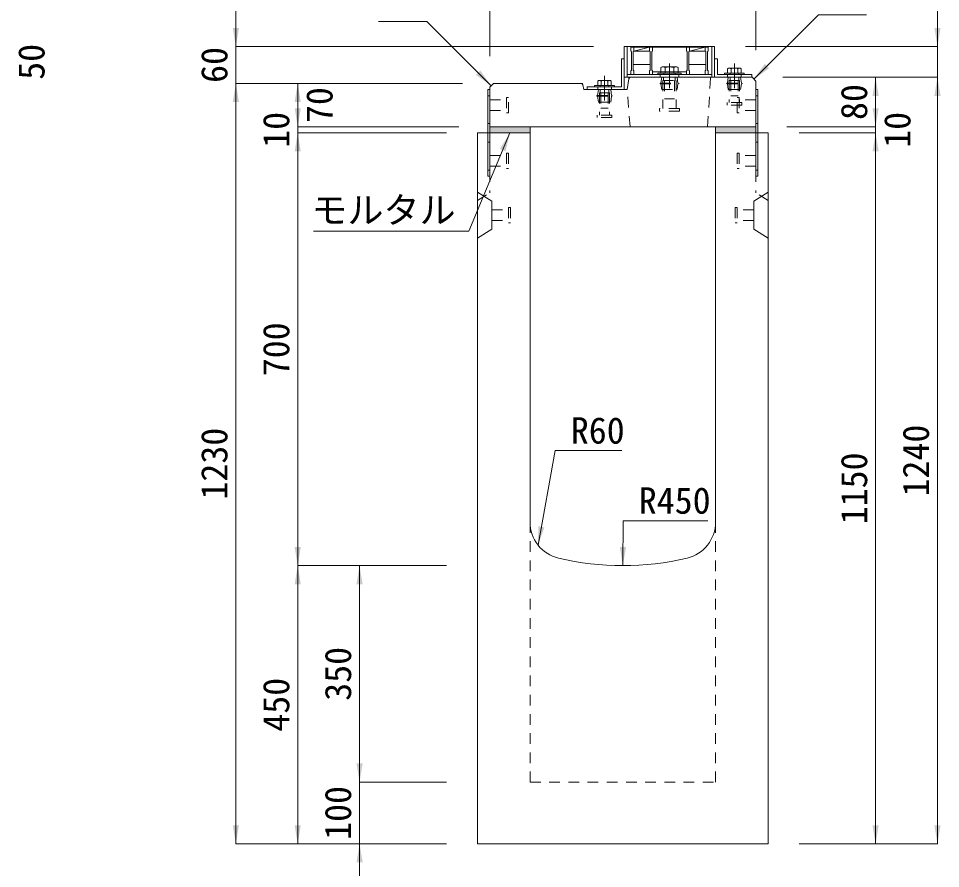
# Model space of a CAD drawing. Units: millimetres at full size. Extents: x -1934 to 78146, y -143454 to -112471.
# Drawn here: x 32648 to 34139, y -133663 to -132288 of the extents above; entities that cross this region are included whole.
import ezdxf
from ezdxf.enums import TextEntityAlignment as Align

# ---------------------------------------------------------------- set-up
doc = ezdxf.new("R2010")
doc.units = ezdxf.units.MM
doc.header["$LTSCALE"] = 23
for name, pattern in [('CHAIN', [18.5, 12, -1.5, 3.5, -1.5]), ('USER2', [1.35, 0.75, -0.6]), ('USER3', [1.35, 0.75, -0.6])]:
    doc.linetypes.add(name, pattern=pattern)
for name, color, linetype, lineweight in [('インサート', 92, 'USER2', 9), ('グレーチング', 7, 'Continuous', 9), ('ジョイント', 7, 'Continuous', 5), ('モルタル', 7, 'Continuous', 13), ('作業エリア', 11, 'Continuous', 13), ('受枠', 3, 'Continuous', 13), ('寸法線', 7, 'Continuous', 13), ('引出線', 4, 'Continuous', 13), ('本体', 2, 'Continuous', 13), ('ｲﾝｻｰﾄ', 3, 'USER3', 5)]:
    doc.layers.add(name, color=color, linetype=linetype, lineweight=lineweight)
doc.layers.add('ハッチング_モルタル', color=30, linetype='Continuous')
doc.styles.add('ＭＳ ゴシック', font='')
doc.styles.get('ＭＳ ゴシック').set_extended_font_data('MS Gothic')

# ---------------------------------------------------------------- blocks, each defined once
blk = doc.blocks.new('filled_arrow')
at = {"color": 0, "linetype": 'Continuous', "lineweight": -2}
blk.add_solid([(7.5, 1.25), (0, 0), (7.5, -1.25)], dxfattribs=at)

msp = doc.modelspace()

# ---------------------------------------------------------------- hatches: boundary and pattern name
at = {"layer": 'ハッチング_モルタル'}
for points in [[(33409.82, -132463.33), (33409.82, -132473.33), (33474.82, -132473.33), (33474.82, -132463.33)], [(33774.82, -132463.33), (33774.82, -132473.33), (33839.82, -132473.33), (33839.82, -132463.33)]]:
    msp.add_hatch(color=256, dxfattribs=at).paths.add_polyline_path(points)

# ---------------------------------------------------------------- linework, layer by layer
at = {"layer": 'インサート', "linetype": 'Continuous', "lineweight": 13}
for p, q in [((33688.33, -132366.53), (33686.47, -132367.38)), ((33686.47, -132367.38), (33686.47, -132376.53)), ((33712.32, -132366.53), (33688.33, -132366.53)), ((33712.32, -132366.53), (33714.17, -132367.38)), ((33714.17, -132367.38), (33714.17, -132376.53)), ((33795.84, -132368.53), (33794.37, -132369.38)), ((33794.37, -132369.38), (33794.37, -132376.53)), ((33795.84, -132368.53), (33814.8, -132368.53)), ((33814.8, -132368.53), (33816.27, -132369.38)), ((33816.27, -132369.38), (33816.27, -132376.53)), ((33714.17, -132376.53), (33686.47, -132376.53)), ((33794.37, -132376.53), (33816.27, -132376.53)), ((33585.84, -132388.53), (33584.37, -132389.38)), ((33584.37, -132389.38), (33584.37, -132396.53)), ((33584.37, -132396.53), (33606.27, -132396.53)), ((33585.84, -132388.53), (33604.8, -132388.53)), ((33604.8, -132388.53), (33606.27, -132389.38)), ((33606.27, -132389.38), (33606.27, -132396.53))]:
    msp.add_line(p, q, dxfattribs=at)
at = {"layer": 'インサート', "linetype": 'Continuous', "lineweight": 5}
for p, q in [((33693.4, -132367.38), (33693.4, -132376.53)), ((33707.25, -132367.38), (33707.25, -132376.53)), ((33799.85, -132369.38), (33799.85, -132376.53)), ((33810.8, -132369.38), (33810.8, -132376.53)), ((33589.85, -132389.38), (33589.85, -132396.53)), ((33600.8, -132389.38), (33600.8, -132396.53))]:
    msp.add_line(p, q, dxfattribs=at)
at = {"layer": 'インサート', "linetype": 'Continuous'}
for p, q in [((33719.32, -132376.53), (33681.32, -132376.53)), ((33681.32, -132376.53), (33681.32, -132378.83)), ((33719.32, -132378.83), (33681.32, -132378.83)), ((33719.32, -132376.53), (33719.32, -132378.83)), ((33789.32, -132376.53), (33821.32, -132376.53)), ((33789.32, -132376.53), (33789.32, -132378.83)), ((33789.32, -132378.83), (33821.32, -132378.83)), ((33821.32, -132376.53), (33821.32, -132378.83)), ((33579.32, -132396.53), (33611.32, -132396.53)), ((33579.32, -132396.53), (33579.32, -132398.83)), ((33579.32, -132398.83), (33611.32, -132398.83)), ((33611.32, -132396.53), (33611.32, -132398.83))]:
    msp.add_line(p, q, dxfattribs=at)
at = {"layer": 'インサート'}
for p, q in [((33686.57, -132392.58), (33687.82, -132383.33)), ((33687.82, -132383.33), (33712.82, -132383.33)), ((33690.87, -132383.33), (33690.87, -132388.33)), ((33691.32, -132376.53), (33691.32, -132378.83)), ((33709.32, -132376.53), (33709.32, -132378.83)), ((33709.77, -132383.33), (33709.77, -132388.33)), ((33714.07, -132392.58), (33712.82, -132383.33)), ((33794.07, -132392.58), (33795.32, -132383.33)), ((33795.32, -132383.33), (33815.32, -132383.33)), ((33798.2, -132383.33), (33798.2, -132388.33)), ((33798.32, -132376.53), (33798.32, -132378.83)), ((33812.32, -132376.53), (33812.32, -132378.83)), ((33812.45, -132383.33), (33812.45, -132388.33)), ((33816.57, -132392.58), (33815.32, -132383.33)), ((33588.32, -132396.53), (33588.32, -132398.83)), ((33602.32, -132396.53), (33602.32, -132398.83)), ((33685.32, -132392.58), (33715.32, -132392.58)), ((33685.32, -132392.58), (33685.32, -132394.08)), ((33685.32, -132394.08), (33715.32, -132394.08)), ((33686.57, -132394.08), (33687.82, -132403.33)), ((33689.42, -132388.33), (33711.22, -132388.33)), ((33689.42, -132388.33), (33689.42, -132433.83)), ((33692.32, -132388.33), (33692.32, -132418.33)), ((33708.32, -132388.33), (33708.32, -132418.33)), ((33711.22, -132388.33), (33711.22, -132433.83)), ((33714.07, -132394.08), (33712.82, -132403.33)), ((33715.32, -132392.58), (33715.32, -132394.08)), ((33792.82, -132392.58), (33817.82, -132392.58)), ((33792.82, -132392.58), (33792.82, -132394.08)), ((33792.82, -132394.08), (33817.82, -132394.08)), ((33794.07, -132394.08), (33795.32, -132403.33)), ((33797.07, -132388.33), (33813.57, -132388.33)), ((33797.07, -132388.33), (33797.07, -132424.33)), ((33799.32, -132388.33), (33799.32, -132413.33)), ((33811.32, -132388.33), (33811.32, -132413.33)), ((33813.57, -132388.33), (33813.57, -132424.33)), ((33816.57, -132394.08), (33815.32, -132403.33)), ((33817.82, -132392.58), (33817.82, -132394.08)), ((33439.82, -132415.83), (33436.82, -132415.83)), ((33436.82, -132415.83), (33436.82, -132440.83)), ((33439.82, -132440.83), (33439.82, -132415.83)), ((33582.82, -132412.58), (33607.82, -132412.58)), ((33582.82, -132412.58), (33582.82, -132414.08)), ((33582.82, -132414.08), (33607.82, -132414.08)), ((33584.07, -132412.58), (33585.32, -132403.33)), ((33584.07, -132414.08), (33585.32, -132423.33)), ((33585.32, -132403.33), (33605.32, -132403.33)), ((33587.07, -132408.33), (33603.57, -132408.33)), ((33587.07, -132408.33), (33587.07, -132444.33)), ((33588.2, -132403.33), (33588.2, -132408.33)), ((33589.32, -132408.33), (33589.32, -132433.33)), ((33601.32, -132408.33), (33601.32, -132433.33)), ((33602.45, -132403.33), (33602.45, -132408.33)), ((33603.57, -132408.33), (33603.57, -132444.33)), ((33606.57, -132412.58), (33605.32, -132403.33)), ((33606.57, -132414.08), (33605.32, -132423.33)), ((33607.82, -132412.58), (33607.82, -132414.08)), ((33687.82, -132403.33), (33712.82, -132403.33)), ((33795.32, -132403.33), (33815.32, -132403.33)), ((33799.32, -132413.33), (33811.32, -132413.33)), ((33809.82, -132415.83), (33812.82, -132415.83)), ((33809.82, -132440.83), (33809.82, -132415.83)), ((33812.82, -132415.83), (33812.82, -132440.83)), ((33409.82, -132419.83), (33436.82, -132419.83)), ((33409.82, -132419.83), (33409.82, -132436.83)), ((33585.32, -132423.33), (33605.32, -132423.33)), ((33692.32, -132418.33), (33708.32, -132418.33)), ((33793.32, -132428.33), (33793.32, -132424.33)), ((33817.32, -132424.33), (33793.32, -132424.33)), ((33817.32, -132428.33), (33793.32, -132428.33)), ((33839.82, -132419.83), (33812.82, -132419.83)), ((33817.32, -132424.33), (33817.32, -132428.33)), ((33839.82, -132419.83), (33839.82, -132436.83)), ((33409.82, -132436.83), (33436.82, -132436.83)), ((33436.82, -132440.83), (33439.82, -132440.83)), ((33583.32, -132448.33), (33583.32, -132444.33)), ((33607.32, -132444.33), (33583.32, -132444.33)), ((33589.32, -132433.33), (33601.32, -132433.33)), ((33607.32, -132444.33), (33607.32, -132448.33)), ((33684.32, -132438.33), (33684.32, -132433.83)), ((33716.32, -132433.83), (33684.32, -132433.83)), ((33716.32, -132438.33), (33684.32, -132438.33)), ((33716.32, -132433.83), (33716.32, -132438.33)), ((33812.82, -132440.83), (33809.82, -132440.83)), ((33839.82, -132436.83), (33812.82, -132436.83)), ((33607.32, -132448.33), (33583.32, -132448.33))]:
    msp.add_line(p, q, dxfattribs=at)
at = {"layer": 'インサート', "linetype": 'Continuous', "lineweight": 5}
for centre, radius, start, end in [((33689.93, -132374.04), 7.5, 62.50883, 117.49117), ((33700.32, -132395.27), 28.73, 76.05376, 103.94624), ((33710.71, -132374.04), 7.5, 62.50883, 117.49117), ((33797.11, -132373.38), 4.85, 55.61575, 124.38425), ((33805.32, -132386.65), 18.12, 72.41205, 107.58795), ((33813.53, -132373.38), 4.85, 55.61575, 124.38425), ((33587.11, -132393.38), 4.85, 55.61575, 124.38425), ((33595.32, -132406.65), 18.12, 72.41205, 107.58795), ((33603.53, -132393.38), 4.85, 55.61575, 124.38425)]:
    msp.add_arc(centre, radius, start, end, dxfattribs=at)
at = {"layer": 'グレーチング'}
for p, q in [((33637.82, -132334.83), (33637.82, -132340.83)), ((33637.82, -132334.83), (33762.82, -132334.83)), ((33637.82, -132340.83), (33638.82, -132341.83)), ((33642.82, -132340.83), (33641.82, -132341.83)), ((33642.82, -132334.83), (33642.82, -132340.83)), ((33642.82, -132340.83), (33667.82, -132334.83)), ((33642.82, -132340.83), (33667.82, -132340.83)), ((33667.82, -132334.83), (33667.82, -132340.83)), ((33667.82, -132340.83), (33668.82, -132341.83)), ((33672.82, -132340.83), (33671.82, -132341.83)), ((33672.82, -132334.83), (33672.82, -132340.83)), ((33727.82, -132334.83), (33727.82, -132340.83)), ((33727.82, -132340.83), (33728.82, -132341.83)), ((33732.82, -132340.83), (33731.82, -132341.83)), ((33732.82, -132340.83), (33757.82, -132334.83)), ((33732.82, -132334.83), (33732.82, -132340.83)), ((33732.82, -132340.83), (33757.82, -132340.83)), ((33757.82, -132334.83), (33757.82, -132340.83)), ((33757.82, -132340.83), (33758.82, -132341.83)), ((33762.82, -132340.83), (33761.82, -132341.83)), ((33762.82, -132334.83), (33762.82, -132340.83)), ((33638.82, -132341.83), (33638.82, -132371.83)), ((33641.82, -132341.83), (33641.82, -132371.83)), ((33668.82, -132341.83), (33668.82, -132371.83)), ((33671.82, -132341.83), (33671.82, -132371.83)), ((33728.82, -132341.83), (33728.82, -132371.83)), ((33731.82, -132341.83), (33731.82, -132371.83)), ((33758.82, -132341.83), (33758.82, -132371.83)), ((33761.82, -132341.83), (33761.82, -132371.83)), ((33668.82, -132362.83), (33641.82, -132362.83)), ((33758.82, -132362.83), (33731.82, -132362.83)), ((33637.82, -132372.83), (33638.82, -132371.83)), ((33637.82, -132378.83), (33637.82, -132372.83)), ((33637.82, -132378.83), (33642.82, -132378.83)), ((33642.82, -132372.83), (33641.82, -132371.83)), ((33642.82, -132378.83), (33642.82, -132372.83)), ((33667.82, -132372.83), (33668.82, -132371.83)), ((33667.82, -132378.83), (33667.82, -132372.83)), ((33667.82, -132378.83), (33672.82, -132378.83)), ((33672.82, -132372.83), (33671.82, -132371.83)), ((33672.82, -132378.83), (33672.82, -132372.83)), ((33727.82, -132374.33), (33672.82, -132374.33)), ((33727.82, -132372.83), (33728.82, -132371.83)), ((33727.82, -132378.83), (33727.82, -132372.83)), ((33727.82, -132378.83), (33732.82, -132378.83)), ((33732.82, -132372.83), (33731.82, -132371.83)), ((33732.82, -132378.83), (33732.82, -132372.83)), ((33757.82, -132372.83), (33758.82, -132371.83)), ((33757.82, -132378.83), (33757.82, -132372.83)), ((33757.82, -132378.83), (33762.82, -132378.83)), ((33762.82, -132372.83), (33761.82, -132371.83)), ((33762.82, -132378.83), (33762.82, -132372.83))]:
    msp.add_line(p, q, dxfattribs=at)
at = {"layer": 'ジョイント'}
for p, q in [((33406.62, -132403.33), (33409.82, -132403.33)), ((33406.62, -132403.33), (33406.62, -132543.33)), ((33409.82, -132403.33), (33409.82, -132543.33)), ((33839.82, -132403.33), (33843.02, -132403.33)), ((33839.82, -132403.33), (33839.82, -132543.33)), ((33843.02, -132403.33), (33843.02, -132543.33)), ((33406.62, -132543.33), (33409.82, -132543.33)), ((33839.82, -132543.33), (33843.02, -132543.33))]:
    msp.add_line(p, q, dxfattribs=at)
at = {"layer": 'ジョイント', "linetype": 'USER2'}
for p, q in [((33406.62, -132413.33), (33409.82, -132413.33)), ((33839.82, -132413.33), (33843.02, -132413.33)), ((33406.62, -132458.33), (33409.82, -132458.33)), ((33839.82, -132458.33), (33843.02, -132458.33)), ((33406.62, -132488.33), (33409.82, -132488.33)), ((33839.82, -132488.33), (33843.02, -132488.33)), ((33406.62, -132533.33), (33409.82, -132533.33)), ((33839.82, -132533.33), (33843.02, -132533.33))]:
    msp.add_line(p, q, dxfattribs=at)
at = {"layer": 'モルタル'}
for points in [[(33409.82, -132463.33), (33474.82, -132463.33), (33474.82, -132473.33), (33409.82, -132473.33)], [(33774.82, -132463.33), (33839.82, -132463.33), (33839.82, -132473.33), (33774.82, -132473.33)]]:
    msp.add_lwpolyline(points, close=True, dxfattribs=at)
at = {"layer": '作業エリア'}
for p, q in [((33634.44, -132385.89), (33634.82, -132383.33)), ((33634.82, -132383.33), (33637.41, -132383.33)), ((33557.36, -132393.33), (33559.82, -132393.33)), ((33559.82, -132393.33), (33560.3, -132395.75))]:
    msp.add_line(p, q, dxfattribs=at)
at = {"layer": '受枠'}
for p, q in [((33627.32, -132333.33), (33773.32, -132333.33)), ((33627.32, -132333.33), (33627.32, -132383.33)), ((33631.82, -132333.33), (33631.82, -132383.33)), ((33768.82, -132333.33), (33768.82, -132383.33)), ((33773.32, -132333.33), (33773.32, -132383.33)), ((33622.82, -132398.83), (33622.82, -132353.33)), ((33622.82, -132353.33), (33627.32, -132353.33)), ((33627.32, -132353.33), (33627.32, -132403.33)), ((33777.82, -132353.33), (33773.32, -132353.33)), ((33777.82, -132378.83), (33777.82, -132353.33)), ((33627.32, -132383.33), (33773.32, -132383.33)), ((33631.82, -132378.83), (33768.82, -132378.83)), ((33773.32, -132383.33), (33833.32, -132383.33)), ((33833.32, -132378.83), (33777.82, -132378.83)), ((33833.32, -132383.33), (33833.32, -132378.83)), ((33567.32, -132403.33), (33567.32, -132398.83)), ((33567.32, -132398.83), (33622.82, -132398.83)), ((33627.32, -132403.33), (33567.32, -132403.33))]:
    msp.add_line(p, q, dxfattribs=at)
at = {"layer": '受枠', "linetype": 'CHAIN'}
for p, q in [((33700.32, -132361.08), (33700.32, -132401.08)), ((33805.32, -132361.08), (33805.32, -132401.08)), ((33595.32, -132381.08), (33595.32, -132421.08))]:
    msp.add_line(p, q, dxfattribs=at)
at = {"layer": '受枠', "linetype": 'USER2'}
for p, q in [((33685.32, -132378.83), (33685.32, -132383.33)), ((33715.32, -132378.83), (33715.32, -132383.33)), ((33794.32, -132378.83), (33794.32, -132383.33)), ((33816.32, -132378.83), (33816.32, -132383.33)), ((33584.32, -132398.83), (33584.32, -132403.33)), ((33606.32, -132398.83), (33606.32, -132403.33))]:
    msp.add_line(p, q, dxfattribs=at)
at = {"layer": '寸法線'}
for p, q in [((33409.82, -132349.33), (33409.82, -132092.24)), ((33839.82, -132339.33), (33839.82, -132092.24)), ((33839.82, -132339.33), (33839.82, -132186.88)), ((32999.26, -132453.33), (32999.26, -132273.33)), ((34133.58, -132443.33), (34133.58, -132273.33)), ((33577.32, -132333.33), (32999.26, -132333.33)), ((33823.32, -132333.33), (34133.58, -132333.33)), ((33883.82, -132383.33), (34033.58, -132383.33)), ((33883.82, -132383.33), (34133.58, -132383.33)), ((33883.82, -132383.33), (34133.58, -132383.33)), ((34033.58, -132463.33), (34033.58, -132383.33)), ((34133.58, -133623.33), (34133.58, -132383.33)), ((32999.26, -133623.33), (32999.26, -132393.33)), ((33365.82, -132393.33), (32999.26, -132393.33)), ((33365.82, -132393.33), (32999.26, -132393.33)), ((33099.26, -132463.33), (33099.26, -132393.33)), ((33365.82, -132393.33), (33099.26, -132393.33)), ((33099.26, -132533.33), (33099.26, -132403.33)), ((34033.58, -132403.33), (34033.58, -132533.33)), ((33359.82, -132463.33), (33099.26, -132463.33)), ((33359.82, -132463.33), (33099.26, -132463.33)), ((33099.26, -132473.33), (33099.26, -133173.34)), ((33339.82, -132473.33), (33099.26, -132473.33)), ((33339.82, -132473.33), (33099.26, -132473.33)), ((33889.82, -132463.33), (34033.58, -132463.33)), ((33889.82, -132463.33), (34033.58, -132463.33)), ((33909.82, -132473.33), (34033.58, -132473.33)), ((33909.82, -132473.33), (34033.58, -132473.33)), ((34033.58, -133623.33), (34033.58, -132473.33)), ((33339.82, -133173.34), (33099.26, -133173.34)), ((33099.26, -133623.33), (33099.26, -133173.34)), ((33339.82, -133173.34), (33099.26, -133173.34)), ((33199.26, -133173.34), (33199.26, -133523.33)), ((33339.82, -133173.34), (33199.26, -133173.34)), ((33199.26, -133463.33), (33199.26, -133683.33)), ((33339.82, -133523.33), (33199.26, -133523.33)), ((33339.82, -133523.33), (33199.26, -133523.33)), ((33339.82, -133623.33), (32999.26, -133623.33)), ((33339.82, -133623.33), (33099.26, -133623.33)), ((33339.82, -133623.33), (33199.26, -133623.33)), ((33909.82, -133623.33), (34033.58, -133623.33)), ((33909.82, -133623.33), (34133.58, -133623.33))]:
    msp.add_line(p, q, dxfattribs=at)
at = {"layer": '引出線'}
for points in [[(33412.1, -132397.05), (33307.94, -132292.89), (33229.94, -132292.89)], [(33836.82, -132386.33), (33940.99, -132282.17), (34018.98, -132282.17)], [(33442.32, -132473.33), (33375.92, -132632.28), (33125.01, -132632.28)], [(33487.75, -133140.02), (33515.74, -132987.24), (33623.43, -132987.24)], [(33624.82, -133173.34), (33625.61, -133100.62), (33762.54, -133100.62)]]:
    msp.add_lwpolyline(points, dxfattribs=at)
at = {"layer": '本体'}
for p, q in [((33634.44, -132385.89), (33631.82, -132403.33)), ((33637.41, -132383.33), (33833.82, -132383.33)), ((33833.82, -132383.33), (33839.82, -132389.33)), ((33409.82, -132399.33), (33415.82, -132393.33)), ((33409.82, -132399.33), (33409.82, -132463.33)), ((33415.82, -132393.33), (33557.36, -132393.33)), ((33560.3, -132395.75), (33561.82, -132403.33)), ((33839.82, -132389.33), (33839.82, -132463.33)), ((33561.82, -132403.33), (33631.82, -132403.33)), ((33409.82, -132463.33), (33839.82, -132463.33)), ((33409.82, -132473.33), (33474.82, -132473.33)), ((33774.82, -132473.33), (33839.82, -132473.33))]:
    msp.add_line(p, q, dxfattribs=at)
at = {"layer": '本体', "linetype": 'USER2', "lineweight": 15}
for p, q in [((33761.82, -132463.33), (33766.82, -132383.33)), ((33636.82, -132463.33), (33631.82, -132403.33))]:
    msp.add_line(p, q, dxfattribs=at)
at = {"layer": '本体', "lineweight": 20}
for p, q in [((33389.82, -132473.33), (33389.82, -133623.33)), ((33474.82, -132473.33), (33389.82, -132473.33)), ((33474.82, -133102.81), (33474.82, -132473.33)), ((33774.82, -133102.81), (33774.82, -132473.33)), ((33859.82, -132473.33), (33774.82, -132473.33)), ((33859.82, -133623.33), (33859.82, -132473.33)), ((33389.82, -133623.33), (33859.82, -133623.33))]:
    msp.add_line(p, q, dxfattribs=at)
at = {"layer": '本体', "linetype": 'USER3', "lineweight": 5}
for p, q in [((33409.82, -132473.33), (33409.82, -132570.34)), ((33839.82, -132473.33), (33839.82, -132570.34)), ((33389.82, -132582.84), (33409.82, -132570.34)), ((33859.82, -132582.84), (33839.82, -132570.34))]:
    msp.add_line(p, q, dxfattribs=at)
at = {"layer": '本体', "lineweight": 5}
for p, q in [((33389.82, -132569.34), (33413.02, -132583.84)), ((33859.82, -132569.34), (33836.62, -132583.84)), ((33413.02, -132583.84), (33413.02, -132628.84)), ((33836.62, -132583.84), (33836.62, -132628.84)), ((33389.82, -132643.34), (33413.02, -132628.84)), ((33859.82, -132643.34), (33836.62, -132628.84))]:
    msp.add_line(p, q, dxfattribs=at)
at = {"layer": '本体', "linetype": 'USER3', "lineweight": 9}
for p, q in [((33474.82, -133102.81), (33474.82, -133523.33)), ((33774.82, -133102.81), (33774.82, -133523.33)), ((33474.82, -133523.33), (33774.82, -133523.33))]:
    msp.add_line(p, q, dxfattribs=at)
at = {"layer": '本体'}
for centre, start, end in [((33637.41, -132386.33), 90, 171.46923), ((33557.36, -132396.33), 11.30993, 90)]:
    msp.add_arc(centre, 3, start, end, dxfattribs=at)
at = {"layer": '本体', "lineweight": 20}
for centre, radius, start, end in [((33534.82, -133102.81), 60, 180, 256.65776), ((33714.82, -133102.81), 60, 283.34229, 0), ((33624.82, -132723.34), 450, 256.65776, 283.34229)]:
    msp.add_arc(centre, radius, start, end, dxfattribs=at)
at = {"layer": 'ｲﾝｻｰﾄ'}
for p, q in [((33409.82, -132509.83), (33436.82, -132509.83)), ((33436.82, -132505.84), (33436.82, -132530.83)), ((33436.82, -132505.84), (33439.83, -132505.84)), ((33439.83, -132505.84), (33439.83, -132530.83)), ((33809.82, -132505.84), (33809.82, -132530.83)), ((33812.82, -132505.84), (33809.82, -132505.84)), ((33812.82, -132505.84), (33812.82, -132530.83)), ((33839.82, -132509.83), (33812.82, -132509.83)), ((33409.82, -132526.84), (33436.82, -132526.84)), ((33436.82, -132530.83), (33439.83, -132530.83)), ((33812.82, -132530.83), (33809.82, -132530.83)), ((33839.82, -132526.84), (33812.82, -132526.84)), ((33440.03, -132593.84), (33440.03, -132618.84)), ((33440.03, -132593.84), (33443.03, -132593.84)), ((33443.03, -132593.84), (33443.03, -132618.84)), ((33806.62, -132593.84), (33806.62, -132618.84)), ((33809.62, -132593.84), (33806.62, -132593.84)), ((33809.62, -132593.84), (33809.62, -132618.84)), ((33413.02, -132597.84), (33440.03, -132597.84)), ((33413.02, -132597.84), (33413.02, -132614.84)), ((33836.62, -132597.84), (33809.62, -132597.84)), ((33836.62, -132597.84), (33836.62, -132614.84)), ((33413.02, -132614.84), (33440.03, -132614.84)), ((33440.03, -132618.84), (33443.03, -132618.84)), ((33809.62, -132618.84), (33806.62, -132618.84)), ((33836.62, -132614.84), (33809.62, -132614.84))]:
    msp.add_line(p, q, dxfattribs=at)

# ---------------------------------------------------------------- block references
at = {"layer": '寸法線', "xscale": 4, "yscale": 4}
for p, rotation in [((32999.26, -132333.33), 90), ((34133.58, -132333.33), 90), ((34033.58, -132383.33), 270), ((34133.58, -132383.33), 270), ((34133.58, -132383.33), 270), ((32999.26, -132393.33), 270), ((32999.26, -132393.33), 270), ((33099.26, -132393.33), 270), ((33099.26, -132463.33), 90), ((33099.26, -132463.33), 90), ((34033.58, -132463.33), 90), ((34033.58, -132463.33), 90), ((33099.26, -132473.33), 270), ((33099.26, -132473.33), 270), ((34033.58, -132473.33), 270), ((34033.58, -132473.33), 270), ((33099.26, -133173.34), 90), ((33099.26, -133173.34), 270), ((33199.26, -133173.34), 270), ((33199.26, -133523.33), 90), ((33199.26, -133523.33), 90), ((32999.26, -133623.33), 90), ((33099.26, -133623.33), 90), ((34033.58, -133623.33), 90), ((34133.58, -133623.33), 90), ((33199.26, -133623.33), 270)]:
    msp.add_blockref('filled_arrow', p, dxfattribs=dict(at, rotation=rotation))
at = {"layer": '引出線', "xscale": 4, "yscale": 4}
for p, rotation in [((33836.82, -132386.33), 45), ((33412.1, -132397.05), 135), ((33442.32, -132473.33), 247.3), ((33487.75, -133140.02), 79.6), ((33624.82, -133173.34), 89.4)]:
    msp.add_blockref('filled_arrow', p, dxfattribs=dict(at, rotation=rotation))

# ---------------------------------------------------------------- texts
at = {"layer": '寸法線', "style": 'ＭＳ ゴシック'}
for s, p in [('50', (32668.58, -132358.33)), ('60', (32964.26, -132363.33)), ('80', (33998.58, -132423.33)), ('70', (33134.26, -132428.33)), ('10', (33064.26, -132468.33)), ('10', (34068.58, -132468.33)), ('700', (33064.26, -132823.34)), ('1240', (34098.58, -133003.33)), ('1230', (32964.26, -133008.33)), ('1150', (33998.58, -133048.33)), ('350', (33164.26, -133348.34)), ('450', (33064.26, -133398.34)), ('100', (33164.26, -133573.33))]:
    msp.add_text(s, height=42.72, rotation=90, dxfattribs=at).set_placement(p, align=Align.MIDDLE_CENTER)
at = {"layer": '引出線', "style": 'ＭＳ ゴシック'}
msp.add_text('モルタル', height=42.72, dxfattribs=at).set_placement((33237.96, -132576.68), align=Align.TOP_CENTER)
for s, p in [('R60', (33540.74, -132933.24)), ('R450', (33650.61, -133046.62))]:
    msp.add_text(s, height=42.72, dxfattribs=at).set_placement(p, align=Align.TOP_LEFT)

doc.saveas('drawing.dxf')
